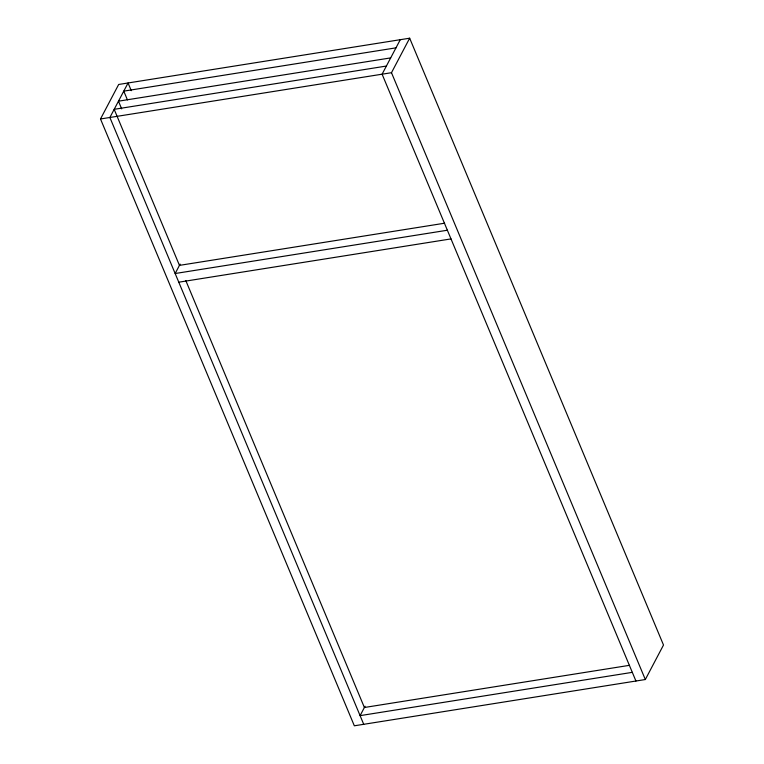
<?xml version="1.0" encoding="UTF-8"?>
<svg xmlns="http://www.w3.org/2000/svg" width="764" height="764" viewBox="0 0 764 764"><rect width="100%" height="100%" fill="white"/><g stroke="black" fill="none" stroke-linecap="round" stroke-linejoin="round"><path stroke-width="1.15" d="M100.495 118.974L118.678 84.47L409.666 38.2L663.505 645.026L645.322 679.53L354.334 725.8L100.495 118.974L391.483 72.704L409.666 38.2M180.113 264.115L175.157 273.522L447.37 230.231M400.279 39.69L382.096 74.194L635.934 681.02M365.058 706.232L360.092 715.639L632.315 672.349M395.981 47.846L123.768 91.136L127.445 99.922M390.69 57.892L118.468 101.182L121.686 108.87M386.393 66.048L114.18 109.328L179.454 265.375L444.591 223.212M178.786 282.193L450.999 238.903M629.536 665.32L364.39 707.493L185.833 280.646M391.483 72.704L645.322 679.53M131.284 90.677L128.065 82.98L109.882 117.484L363.721 724.31"/></g></svg>
